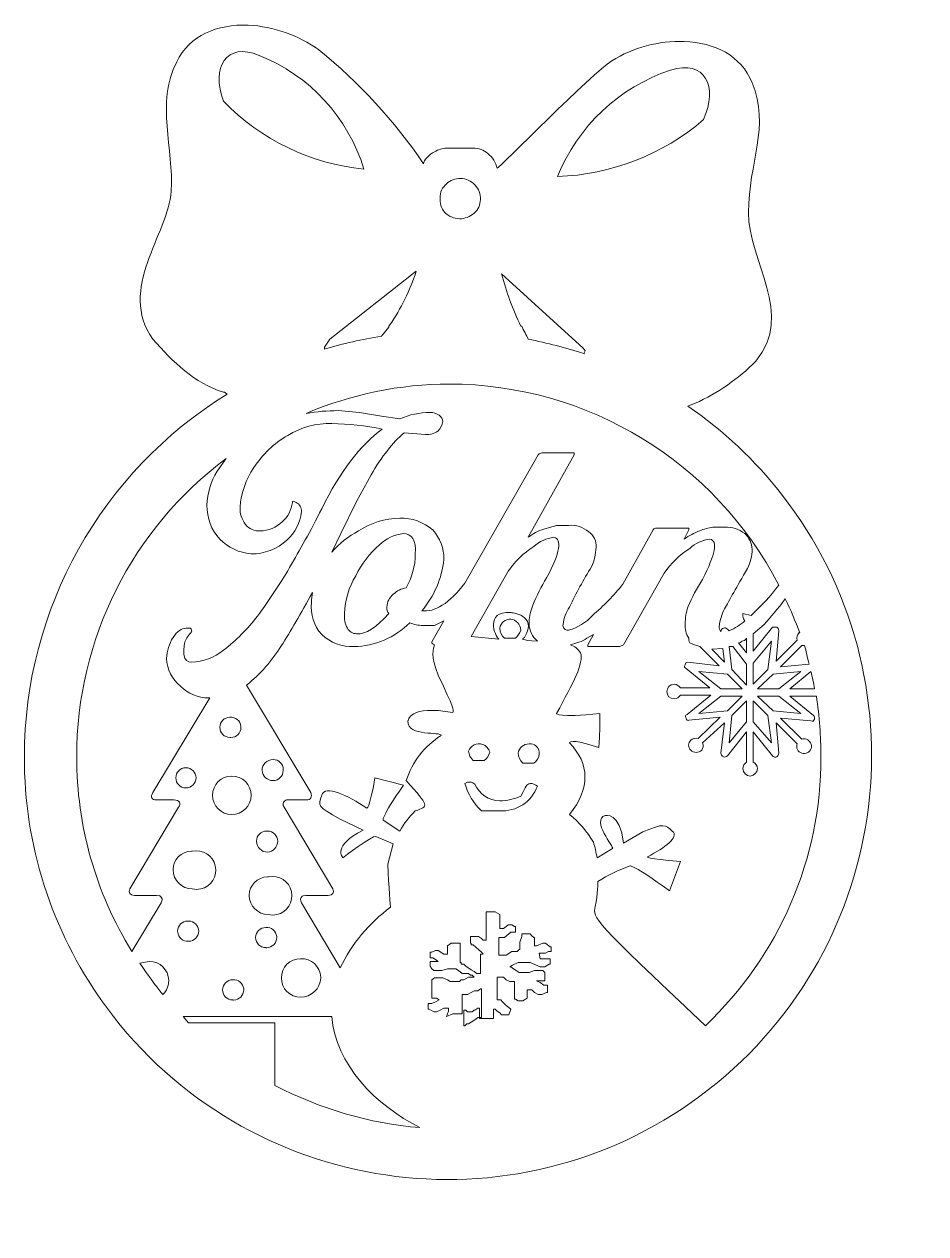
# Model space of a CAD drawing. Header units: millimetres. Extents: x 0 to 34.7, y -2 to 44.4.
import ezdxf

# ---------------------------------------------------------------- set-up
doc = ezdxf.new("R2010")
doc.units = ezdxf.units.MM
doc.header["$MEASUREMENT"] = 0
doc.layers.add('Layer 1', color=7, linetype='Continuous')

# ---------------------------------------------------------------- blocks, each defined once
blk = doc.blocks.new('block 4')
at = {"layer": 'Layer 1', "lineweight": 0}
for points in [[(26.846, 20.461), (26.917, 19.932), (26.423, 20.426), (26.846, 20.461)], [(27.199, 19.65), (27.093, 20.532), (27.234, 20.532), (27.764, 19.861), (27.764, 19.05), (27.199, 19.65)], [(28.716, 20.743), (28.575, 19.65), (28.011, 19.085), (28.011, 19.897), (28.716, 20.743)], [(27.023, 19.473), (27.587, 18.909), (26.776, 18.909), (25.929, 19.579), (27.023, 19.473)], [(28.187, 18.909), (28.787, 19.473), (29.845, 19.579), (28.998, 18.909), (28.187, 18.909)], [(27.587, 18.627), (27.023, 18.062), (25.929, 17.956), (26.776, 18.627), (27.587, 18.627)], [(28.187, 18.627), (28.998, 18.627), (29.845, 17.956), (28.787, 18.062), (28.187, 18.627)], [(27.199, 17.886), (27.764, 18.45), (27.764, 17.639), (27.093, 16.827), (27.199, 17.886)], [(28.011, 18.45), (28.575, 17.886), (28.716, 16.827), (28.011, 17.639), (28.011, 18.45)], [(19.826, 8.537), (20.214, 8.537), (20.214, 8.326), (20.179, 8.326), (20.002, 8.22), (19.826, 8.22), (19.438, 8.396), (18.979, 8.396), (18.768, 8.29), (18.662, 8.22), (18.697, 8.22), (18.803, 8.149), (18.909, 8.079), (19.015, 8.008), (19.403, 8.008), (19.614, 8.079), (19.932, 8.079), (20.002, 8.008), (20.002, 7.691), (19.685, 7.691), (19.826, 7.62), (19.967, 7.514), (20.108, 7.514), (20.108, 7.232), (20.073, 7.232), (19.897, 7.161), (19.756, 7.161), (19.614, 7.232), (19.509, 7.338), (19.332, 7.338), (19.332, 7.02), (19.332, 7.02), (19.156, 6.914), (18.979, 6.914), (18.874, 6.985), (18.838, 6.985), (18.838, 7.655), (18.662, 7.655), (18.521, 7.726), (18.415, 7.832), (18.168, 7.832), (18.168, 6.95), (18.309, 6.95), (18.38, 6.879), (18.521, 6.738), (18.627, 6.667), (18.697, 6.597), (18.697, 6.597), (18.627, 6.385), (18.344, 6.385), (18.274, 6.456), (18.168, 6.526), (18.097, 6.597), (18.027, 6.597), (18.027, 6.244), (17.498, 6.244), (17.498, 6.632), (17.427, 6.632), (17.321, 6.562), (17.286, 6.562), (17.216, 6.491), (17.039, 6.491), (16.969, 6.562), (16.898, 6.562), (16.898, 5.962), (16.933, 5.962), (17.004, 6.032), (17.074, 6.032), (17.18, 6.103), (17.357, 6.209), (17.427, 6.279), (17.568, 6.279), (17.568, 7.373), (17.533, 7.373), (17.427, 7.302), (17.286, 7.302), (17.18, 7.232), (17.039, 7.161), (16.827, 7.161), (16.827, 6.421), (16.475, 6.421), (16.228, 6.315), (16.228, 6.315), (16.298, 6.526), (16.298, 6.632), (16.122, 6.632), (15.981, 6.562), (15.84, 6.491), (15.734, 6.491), (15.557, 6.597), (15.522, 6.597), (15.522, 6.809), (15.663, 6.809), (15.804, 6.879), (15.946, 6.95), (15.946, 6.95), (15.84, 7.02), (15.663, 7.02), (15.663, 7.726), (15.769, 7.796), (16.087, 7.796), (16.263, 7.726), (16.369, 7.655), (16.722, 7.655), (16.792, 7.726), (16.898, 7.726), (17.074, 7.832), (17.286, 7.832), (17.216, 7.902), (17.145, 7.902), (17.074, 7.973), (16.827, 7.973), (16.686, 8.079), (16.581, 8.149), (16.263, 8.149), (16.051, 8.079), (15.734, 8.079), (15.663, 8.149), (15.593, 8.255), (15.593, 8.431), (15.91, 8.431), (15.804, 8.502), (15.699, 8.572), (15.593, 8.572), (15.593, 8.784), (15.663, 8.784), (15.804, 8.855), (15.91, 8.855), (16.122, 8.714), (16.263, 8.714), (16.263, 9.031), (16.263, 9.031), (16.404, 9.137), (16.757, 9.137), (16.757, 8.396), (16.792, 8.396), (16.792, 8.326), (16.898, 8.326), (16.969, 8.255), (17.18, 8.114), (17.286, 8.043), (17.392, 7.973), (17.533, 7.973), (17.533, 8.714), (17.639, 8.714), (17.568, 8.784), (17.251, 9.066), (17.18, 9.066), (17.18, 9.137), (17.145, 9.137), (17.145, 9.384), (17.462, 9.384), (17.568, 9.313), (17.639, 9.243), (17.745, 9.243), (17.745, 10.266), (17.745, 10.266), (17.745, 10.336), (18.097, 10.336), (18.274, 10.231), (18.274, 10.231), (18.274, 9.701), (18.415, 9.701), (18.521, 9.772), (18.591, 9.842), (18.732, 9.842), (18.838, 9.772), (18.874, 9.772), (18.874, 9.56), (18.697, 9.56), (18.627, 9.49), (18.45, 9.349), (18.239, 9.349), (18.239, 8.678), (18.521, 8.678), (18.732, 8.819), (18.944, 8.819), (19.015, 8.89), (19.05, 8.89), (19.05, 9.172), (19.121, 9.384), (19.121, 9.49), (19.438, 9.49), (19.509, 9.419), (19.579, 9.349), (19.614, 9.349), (19.614, 9.031), (19.685, 9.031), (19.932, 9.137), (20.038, 9.137), (20.108, 9.066), (20.214, 8.996), (20.249, 8.996), (20.249, 8.819), (20.144, 8.819), (20.038, 8.749), (19.791, 8.749), (19.826, 8.537)]]:
    blk.add_lwpolyline(points, dxfattribs=at)
for points, knots in [([(25.506, 29.774), (25.506, 29.774), (25.788, 29.88), (25.788, 29.88), (25.788, 29.88), (25.788, 29.88), (25.788, 29.88), (26.658, 30.272), (27.448, 30.822), (28.116, 31.503), (29.633, 33.302), (27.834, 35.313), (27.834, 37.218), (27.834, 39.123), (28.681, 40.534), (27.975, 42.192), (27.552, 43.251), (26.529, 43.744), (25.365, 43.78), (24.382, 43.82), (23.411, 43.562), (22.578, 43.039), (21.837, 42.58), (18.239, 38.911), (18.168, 38.911), (18.129, 39.138), (18.002, 39.341), (17.815, 39.476), (17.661, 39.616), (17.459, 39.692), (17.251, 39.687), (17.251, 39.687), (16.228, 39.687), (16.228, 39.687), (16.066, 39.679), (15.908, 39.63), (15.769, 39.546), (15.557, 39.441), (15.346, 39.229), (15.346, 39.088), (14.222, 40.731), (12.868, 42.205), (11.324, 43.462), (10.526, 44.028), (9.585, 44.358), (8.608, 44.415), (7.408, 44.45), (6.35, 44.027), (5.856, 43.004), (5.045, 41.416), (5.75, 39.652), (5.644, 38.029), (5.539, 36.407), (3.563, 34.255), (4.939, 32.35), (5.715, 31.468), (6.526, 30.656), (7.655, 30.304), (7.655, 30.304), (7.691, 30.304), (7.691, 30.304), (7.691, 30.304), (7.796, 30.233), (7.796, 30.233), (2.955, 27.257), (0.003, 21.982), (0, 16.298), (-0.007, 12.923), (1.042, 9.63), (2.999, 6.879), (2.999, 6.879), (3.422, 6.315), (3.422, 6.315), (8.964, -0.779), (19.206, -2.036), (26.299, 3.505), (33.393, 9.047), (34.651, 19.289), (29.109, 26.383), (28.088, 27.69), (26.872, 28.834), (25.506, 29.774)], [0, 0, 0, 0, 1, 1, 1, 2, 2, 2, 3, 3, 3, 4, 4, 4, 5, 5, 5, 6, 6, 6, 7, 7, 7, 8, 8, 8, 9, 9, 9, 10, 10, 10, 11, 11, 11, 12, 12, 12, 13, 13, 13, 14, 14, 14, 15, 15, 15, 16, 16, 16, 17, 17, 17, 18, 18, 18, 19, 19, 19, 20, 20, 20, 21, 21, 21, 22, 22, 22, 23, 23, 23, 24, 24, 24, 25, 25, 25, 26, 26, 26, 27, 27, 27, 27]), ([(7.655, 41.487), (7.161, 42.792), (7.761, 43.78), (9.031, 43.251), (10.965, 42.476), (12.444, 40.868), (13.053, 38.876), (11.003, 39.086), (9.093, 40.01), (7.655, 41.487)], [0, 0, 0, 0, 1, 1, 1, 2, 2, 2, 3, 3, 3, 3]), ([(24.836, 42.686), (26.176, 43.109), (26.67, 42.051), (26.106, 40.781), (24.537, 39.439), (22.56, 38.668), (20.496, 38.594), (21.275, 40.527), (22.86, 42.022), (24.836, 42.686)], [0, 0, 0, 0, 1, 1, 1, 2, 2, 2, 3, 3, 3, 3]), ([(16.228, 38.312), (16.371, 38.447), (16.56, 38.522), (16.757, 38.523), (16.969, 38.515), (17.171, 38.427), (17.321, 38.276), (17.462, 38.122), (17.538, 37.92), (17.533, 37.712), (17.527, 37.509), (17.437, 37.318), (17.286, 37.183), (17.129, 37.048), (16.929, 36.973), (16.722, 36.971), (16.509, 36.98), (16.308, 37.068), (16.157, 37.218), (16.026, 37.376), (15.963, 37.578), (15.981, 37.782), (15.972, 37.989), (16.064, 38.186), (16.228, 38.312)], [0, 0, 0, 0, 1, 1, 1, 2, 2, 2, 3, 3, 3, 4, 4, 4, 5, 5, 5, 6, 6, 6, 7, 7, 7, 8, 8, 8, 8]), ([(14.041, 32.879), (14.041, 32.879), (14.041, 32.879), (14.041, 32.879), (14.005, 32.844), (14.005, 32.844), (14.005, 32.808), (14.005, 32.808), (13.723, 32.456), (13.723, 32.456), (12.983, 32.345), (12.252, 32.18), (11.536, 31.962), (11.536, 31.962), (11.536, 32.032), (11.536, 32.032), (11.536, 32.032), (11.747, 32.35), (11.747, 32.35), (11.747, 32.35), (15.064, 34.96), (15.064, 34.96), (14.82, 34.223), (14.476, 33.522), (14.041, 32.879)], [0, 0, 0, 0, 1, 1, 1, 2, 2, 2, 3, 3, 3, 4, 4, 4, 5, 5, 5, 6, 6, 6, 7, 7, 7, 8, 8, 8, 8]), ([(21.484, 31.997), (21.484, 31.997), (21.555, 31.891), (21.555, 31.891), (21.529, 31.862), (21.516, 31.824), (21.519, 31.785), (20.812, 32.011), (20.094, 32.199), (19.367, 32.35), (19.297, 32.491), (19.191, 32.667), (19.121, 32.844), (19.121, 32.844), (19.085, 32.844), (19.085, 32.844), (18.769, 33.486), (18.521, 34.16), (18.344, 34.854), (18.344, 34.854), (21.484, 31.997), (21.484, 31.997)], [0, 0, 0, 0, 1, 1, 1, 2, 2, 2, 3, 3, 3, 4, 4, 4, 5, 5, 5, 6, 6, 6, 7, 7, 7, 7]), ([(16.334, 30.621), (21.666, 30.611), (26.549, 27.632), (28.998, 22.895), (28.683, 22.475), (28.329, 22.085), (27.94, 21.731), (27.94, 21.731), (27.622, 21.802), (27.622, 21.802), (27.622, 21.802), (27.622, 21.696), (27.622, 21.696), (27.625, 21.631), (27.65, 21.568), (27.693, 21.519), (27.511, 21.364), (27.309, 21.234), (27.093, 21.131), (27.093, 21.131), (27.023, 21.202), (27.023, 21.202), (26.988, 21.237), (26.917, 21.272), (26.882, 21.237), (26.882, 21.237), (26.882, 21.237), (26.882, 21.237), (26.811, 21.237), (26.776, 21.167), (26.776, 21.096), (26.724, 21.154), (26.699, 21.231), (26.705, 21.308), (26.734, 21.542), (26.806, 21.769), (26.917, 21.978), (27.093, 22.296), (27.376, 22.825), (27.799, 23.53), (27.907, 23.763), (27.967, 24.015), (27.975, 24.271), (27.963, 24.5), (27.862, 24.715), (27.693, 24.871), (27.476, 25.05), (27.198, 25.138), (26.917, 25.118), (26.917, 25.118), (26.458, 25.118), (26.458, 25.118), (26.288, 25.095), (26.121, 25.047), (25.964, 24.977), (25.748, 24.906), (25.545, 24.799), (25.365, 24.659), (25.365, 24.659), (25.541, 25.012), (25.541, 25.012), (25.541, 25.012), (25.541, 25.082), (25.541, 25.082), (25.541, 25.082), (24.306, 25.082), (24.306, 25.082), (24.236, 25.082), (24.201, 25.082), (24.165, 25.012), (24.165, 25.012), (23.001, 22.931), (23.001, 22.931), (22.659, 22.489), (22.268, 22.087), (21.837, 21.731), (21.596, 21.454), (21.276, 21.257), (20.92, 21.167), (20.825, 21.145), (20.73, 21.204), (20.708, 21.299), (20.702, 21.325), (20.702, 21.352), (20.708, 21.378), (20.737, 21.618), (20.822, 21.847), (20.955, 22.049), (21.209, 22.581), (21.491, 23.099), (21.802, 23.601), (21.906, 23.835), (21.966, 24.086), (21.978, 24.342), (21.996, 24.577), (21.889, 24.805), (21.696, 24.941), (21.482, 25.128), (21.201, 25.217), (20.92, 25.188), (20.92, 25.188), (20.461, 25.188), (20.461, 25.188), (20.461, 25.188), (19.967, 25.047), (19.967, 25.047), (19.75, 24.977), (19.548, 24.869), (19.367, 24.73), (19.367, 24.73), (21.131, 27.905), (21.131, 27.905), (21.131, 27.905), (21.131, 27.975), (21.131, 27.975), (21.131, 27.975), (19.897, 27.975), (19.897, 27.975), (19.841, 27.975), (19.789, 27.949), (19.756, 27.905), (19.756, 27.905), (16.933, 22.966), (16.933, 22.966), (16.334, 22.19), (15.769, 21.837), (15.275, 21.907), (15.754, 22.463), (16.05, 23.153), (16.122, 23.883), (16.135, 24.3), (15.983, 24.706), (15.699, 25.012), (15.345, 25.315), (14.894, 25.478), (14.429, 25.471), (13.864, 25.453), (13.316, 25.283), (12.841, 24.977), (12.456, 24.766), (12.11, 24.492), (11.818, 24.165), (11.818, 24.165), (12.171, 24.871), (12.171, 24.871), (12.171, 24.871), (12.771, 26.106), (12.771, 26.106), (12.771, 26.106), (13.335, 27.129), (13.335, 27.129), (13.513, 27.467), (13.726, 27.786), (13.97, 28.081), (14.154, 28.329), (14.368, 28.554), (14.605, 28.751), (14.605, 28.751), (15.416, 28.681), (15.416, 28.681), (15.593, 28.667), (15.768, 28.718), (15.91, 28.822), (16.003, 28.919), (16.065, 29.042), (16.087, 29.175), (16.076, 29.273), (16.025, 29.363), (15.946, 29.422), (15.842, 29.493), (15.719, 29.53), (15.593, 29.527), (15.191, 29.531), (14.794, 29.447), (14.429, 29.281), (14.429, 29.281), (13.723, 29.386), (13.723, 29.386), (13.723, 29.386), (12.876, 29.527), (12.876, 29.527), (12.876, 29.527), (12.065, 29.598), (12.065, 29.598), (11.651, 29.599), (11.238, 29.564), (10.83, 29.492), (12.571, 30.231), (14.442, 30.615), (16.334, 30.621)], [0, 0, 0, 0, 1, 1, 1, 2, 2, 2, 3, 3, 3, 4, 4, 4, 5, 5, 5, 6, 6, 6, 7, 7, 7, 8, 8, 8, 9, 9, 9, 10, 10, 10, 11, 11, 11, 12, 12, 12, 13, 13, 13, 14, 14, 14, 15, 15, 15, 16, 16, 16, 17, 17, 17, 18, 18, 18, 19, 19, 19, 20, 20, 20, 21, 21, 21, 22, 22, 22, 23, 23, 23, 24, 24, 24, 25, 25, 25, 26, 26, 26, 27, 27, 27, 28, 28, 28, 29, 29, 29, 30, 30, 30, 31, 31, 31, 32, 32, 32, 33, 33, 33, 34, 34, 34, 35, 35, 35, 36, 36, 36, 37, 37, 37, 38, 38, 38, 39, 39, 39, 40, 40, 40, 41, 41, 41, 42, 42, 42, 43, 43, 43, 44, 44, 44, 45, 45, 45, 46, 46, 46, 47, 47, 47, 48, 48, 48, 49, 49, 49, 50, 50, 50, 51, 51, 51, 52, 52, 52, 53, 53, 53, 54, 54, 54, 55, 55, 55, 56, 56, 56, 57, 57, 57, 58, 58, 58, 59, 59, 59, 60, 60, 60, 61, 61, 61, 62, 62, 62, 63, 63, 63, 63]), ([(2.011, 16.298), (2.008, 20.814), (4.14, 25.065), (7.761, 27.764), (7.761, 27.764), (7.408, 27.27), (7.408, 27.27), (7.172, 26.874), (7.038, 26.425), (7.02, 25.964), (7.01, 25.482), (7.187, 25.014), (7.514, 24.659), (7.834, 24.333), (8.259, 24.133), (8.714, 24.095), (9.223, 24.087), (9.716, 24.277), (10.089, 24.624), (10.405, 24.907), (10.606, 25.296), (10.654, 25.717), (10.666, 25.868), (10.581, 26.01), (10.442, 26.07), (10.336, 26.141), (10.301, 26.141), (10.301, 26.07), (10.268, 25.784), (10.13, 25.52), (9.913, 25.329), (9.685, 25.11), (9.383, 24.985), (9.066, 24.977), (8.848, 24.956), (8.635, 25.049), (8.502, 25.224), (8.354, 25.415), (8.279, 25.652), (8.29, 25.894), (8.332, 26.437), (8.514, 26.96), (8.819, 27.411), (9.155, 27.916), (9.601, 28.339), (10.125, 28.646), (10.633, 28.96), (11.221, 29.119), (11.818, 29.104), (12.469, 29.086), (13.118, 29.015), (13.758, 28.892), (12.912, 28.257), (12.136, 27.27), (11.43, 25.823), (11.007, 24.977), (10.583, 24.236), (10.195, 23.566), (9.807, 22.895), (9.384, 22.296), (8.961, 21.696), (8.58, 21.209), (8.142, 20.771), (7.655, 20.391), (7.304, 20.108), (6.871, 19.947), (6.421, 19.932), (6.277, 19.931), (6.156, 20.037), (6.138, 20.179), (6.116, 20.356), (6.128, 20.536), (6.174, 20.708), (6.231, 20.852), (6.315, 20.983), (6.421, 21.096), (6.456, 21.131), (6.421, 21.202), (6.385, 21.237), (6.385, 21.237), (6.209, 21.237), (6.209, 21.237), (6.032, 21.237), (5.891, 21.131), (5.715, 20.884), (5.565, 20.639), (5.48, 20.36), (5.468, 20.073), (5.481, 19.66), (5.674, 19.273), (5.997, 19.015), (6.289, 18.726), (6.681, 18.562), (7.091, 18.556), (7.091, 18.556), (7.126, 18.556), (7.126, 18.556), (7.126, 18.556), (4.939, 14.922), (4.939, 14.922), (4.833, 14.746), (4.904, 14.64), (5.08, 14.64), (5.08, 14.64), (5.75, 14.64), (5.75, 14.64), (5.962, 14.64), (6.032, 14.499), (5.927, 14.358), (5.927, 14.358), (4.057, 11.218), (4.057, 11.218), (3.986, 11.077), (4.057, 10.971), (4.233, 10.971), (4.233, 10.971), (5.08, 10.971), (5.08, 10.971), (5.175, 10.993), (5.269, 10.933), (5.291, 10.838), (5.302, 10.786), (5.29, 10.731), (5.256, 10.689), (5.256, 10.689), (4.127, 8.819), (4.127, 8.819), (2.741, 11.067), (2.008, 13.657), (2.011, 16.298)], [0, 0, 0, 0, 1, 1, 1, 2, 2, 2, 3, 3, 3, 4, 4, 4, 5, 5, 5, 6, 6, 6, 7, 7, 7, 8, 8, 8, 9, 9, 9, 10, 10, 10, 11, 11, 11, 12, 12, 12, 13, 13, 13, 14, 14, 14, 15, 15, 15, 16, 16, 16, 17, 17, 17, 18, 18, 18, 19, 19, 19, 20, 20, 20, 21, 21, 21, 22, 22, 22, 23, 23, 23, 24, 24, 24, 25, 25, 25, 26, 26, 26, 27, 27, 27, 28, 28, 28, 29, 29, 29, 30, 30, 30, 31, 31, 31, 32, 32, 32, 33, 33, 33, 34, 34, 34, 35, 35, 35, 36, 36, 36, 37, 37, 37, 38, 38, 38, 39, 39, 39, 40, 40, 40, 41, 41, 41, 42, 42, 42, 43, 43, 43, 43]), ([(14.005, 21.802), (13.547, 21.272), (13.123, 20.99), (12.771, 21.026), (12.622, 21.023), (12.485, 21.105), (12.418, 21.237), (12.325, 21.41), (12.288, 21.607), (12.312, 21.802), (12.324, 22.312), (12.47, 22.811), (12.735, 23.248), (12.963, 23.702), (13.274, 24.109), (13.652, 24.447), (13.905, 24.683), (14.227, 24.831), (14.57, 24.871), (14.887, 24.871), (15.064, 24.624), (15.028, 24.095), (15.024, 23.637), (14.903, 23.187), (14.676, 22.789), (14.49, 22.758), (14.318, 22.672), (14.182, 22.542), (14.032, 22.421), (13.942, 22.241), (13.935, 22.049), (13.932, 21.961), (13.957, 21.875), (14.005, 21.802)], [0, 0, 0, 0, 1, 1, 1, 2, 2, 2, 3, 3, 3, 4, 4, 4, 5, 5, 5, 6, 6, 6, 7, 7, 7, 8, 8, 8, 9, 9, 9, 10, 10, 10, 11, 11, 11, 11]), ([(19.65, 20.814), (19.65, 20.814), (19.72, 20.743), (19.72, 20.743), (19.085, 20.779), (19.085, 20.814), (19.226, 20.884), (19.756, 21.766), (18.697, 21.837), (18.697, 21.837), (17.674, 21.907), (18.097, 20.92), (18.239, 20.814), (18.239, 20.814), (17.18, 20.92), (17.18, 20.92), (17.18, 20.92), (18.591, 23.424), (18.591, 23.424), (18.856, 23.803), (19.191, 24.126), (19.579, 24.377), (19.797, 24.57), (20.067, 24.693), (20.355, 24.73), (20.673, 24.659), (20.602, 24.165), (20.073, 23.177), (19.867, 22.84), (19.69, 22.486), (19.544, 22.119), (19.463, 21.916), (19.416, 21.702), (19.403, 21.484), (19.382, 21.235), (19.473, 20.99), (19.65, 20.814)], [0, 0, 0, 0, 1, 1, 1, 2, 2, 2, 3, 3, 3, 4, 4, 4, 5, 5, 5, 6, 6, 6, 7, 7, 7, 8, 8, 8, 9, 9, 9, 10, 10, 10, 11, 11, 11, 12, 12, 12, 12]), ([(26.176, 5.962), (21.837, 10.054), (21.837, 10.089), (21.943, 10.548), (22.049, 11.007), (22.049, 11.501), (22.049, 11.501), (22.432, 11.754), (22.847, 11.955), (23.283, 12.1), (23.283, 12.1), (23.389, 12.171), (24.8, 11.148), (24.8, 11.148), (25.224, 12.277), (25.224, 12.277), (23.848, 12.382), (23.954, 12.453), (23.954, 12.453), (24.624, 12.806), (25.188, 13.194), (24.906, 13.441), (24.624, 13.688), (24.589, 13.758), (23.777, 13.406), (23.777, 13.406), (23.036, 12.982), (23.036, 12.982), (22.895, 14.182), (22.331, 14.041), (22.331, 14.041), (21.766, 13.864), (22.684, 12.806), (22.613, 12.771), (22.613, 12.771), (22.013, 12.418), (22.013, 12.418), (21.98, 12.621), (21.933, 12.821), (21.872, 13.017), (21.635, 13.424), (21.324, 13.783), (20.955, 14.076), (21.766, 15.099), (21.731, 16.016), (20.955, 16.827), (20.955, 16.827), (20.92, 17.039), (22.084, 16.651), (22.119, 17.286), (22.119, 17.286), (22.119, 17.956), (20.496, 17.78), (20.461, 17.956), (20.461, 17.956), (21.096, 19.156), (21.519, 19.897), (21.378, 20.285), (21.292, 20.434), (21.154, 20.547), (20.99, 20.602), (21.214, 20.65), (21.428, 20.733), (21.625, 20.849), (21.625, 20.849), (21.872, 20.99), (21.872, 20.99), (21.872, 20.99), (21.661, 20.602), (21.661, 20.602), (21.661, 20.602), (21.661, 20.532), (21.661, 20.532), (21.661, 20.532), (22.895, 20.532), (22.895, 20.532), (22.895, 20.532), (23.036, 20.602), (23.036, 20.602), (23.036, 20.602), (24.589, 23.354), (24.589, 23.354), (24.853, 23.732), (25.189, 24.056), (25.576, 24.306), (25.79, 24.505), (26.062, 24.629), (26.352, 24.659), (26.67, 24.589), (26.564, 24.095), (26.07, 23.107), (25.85, 22.772), (25.661, 22.418), (25.506, 22.049), (25.437, 21.844), (25.401, 21.63), (25.4, 21.414), (25.382, 21.215), (25.432, 21.016), (25.541, 20.849), (25.541, 20.849), (25.541, 20.779), (25.541, 20.779), (25.541, 20.743), (25.576, 20.708), (25.576, 20.673), (25.576, 20.673), (25.753, 20.602), (25.753, 20.602), (25.753, 20.602), (25.964, 20.532), (25.964, 20.532), (25.964, 20.532), (26.705, 19.791), (26.705, 19.791), (26.705, 19.791), (25.506, 19.932), (25.506, 19.932), (25.447, 19.932), (25.4, 19.885), (25.4, 19.826), (25.4, 19.826), (25.4, 19.826), (25.4, 19.826), (25.4, 19.826), (25.4, 19.826), (25.4, 19.826), (25.365, 19.756), (25.365, 19.72), (25.435, 19.685), (25.435, 19.685), (26.352, 18.944), (26.352, 18.944), (26.352, 18.944), (25.224, 18.944), (25.224, 18.944), (25.165, 19.024), (25.075, 19.075), (24.977, 19.085), (24.821, 19.085), (24.695, 18.959), (24.695, 18.803), (24.695, 18.647), (24.821, 18.521), (24.977, 18.521), (25.075, 18.531), (25.165, 18.582), (25.224, 18.662), (25.224, 18.662), (26.388, 18.662), (26.388, 18.662), (26.388, 18.662), (25.471, 17.921), (25.471, 17.921), (25.4, 17.886), (25.4, 17.851), (25.435, 17.78), (25.435, 17.78), (25.435, 17.78), (25.435, 17.78), (25.435, 17.709), (25.506, 17.674), (25.541, 17.709), (25.541, 17.709), (26.741, 17.815), (26.741, 17.815), (26.741, 17.815), (25.894, 17.004), (25.894, 17.004), (25.894, 17.004), (25.894, 17.004), (25.894, 17.004), (25.794, 17.027), (25.689, 17.001), (25.612, 16.933), (25.509, 16.824), (25.509, 16.654), (25.612, 16.545), (25.732, 16.437), (25.914, 16.437), (26.035, 16.545), (26.097, 16.626), (26.11, 16.734), (26.07, 16.827), (26.07, 16.827), (26.917, 17.604), (26.917, 17.604), (26.917, 17.604), (26.776, 16.439), (26.776, 16.439), (26.776, 16.369), (26.811, 16.334), (26.882, 16.298), (26.882, 16.298), (26.882, 16.298), (26.882, 16.298), (26.917, 16.263), (26.988, 16.298), (27.023, 16.334), (27.023, 16.334), (27.764, 17.251), (27.764, 17.251), (27.764, 17.251), (27.764, 16.087), (27.764, 16.087), (27.676, 16.036), (27.622, 15.941), (27.622, 15.84), (27.622, 15.684), (27.749, 15.557), (27.905, 15.557), (27.905, 15.557), (27.905, 15.557), (27.905, 15.557), (28.054, 15.573), (28.171, 15.691), (28.187, 15.84), (28.181, 15.949), (28.112, 16.046), (28.011, 16.087), (28.011, 16.087), (28.011, 17.251), (28.011, 17.251), (28.011, 17.251), (28.751, 16.334), (28.751, 16.334), (28.794, 16.281), (28.868, 16.266), (28.928, 16.298), (28.928, 16.298), (28.928, 16.298), (28.928, 16.298), (28.972, 16.332), (28.998, 16.384), (28.998, 16.439), (28.998, 16.439), (28.892, 17.604), (28.892, 17.604), (28.892, 17.604), (29.704, 16.792), (29.704, 16.792), (29.704, 16.792), (29.704, 16.792), (29.704, 16.792), (29.654, 16.645), (29.733, 16.484), (29.88, 16.434), (30.028, 16.384), (30.188, 16.463), (30.238, 16.611), (30.288, 16.758), (30.209, 16.918), (30.062, 16.969), (30.003, 16.989), (29.939, 16.989), (29.88, 16.969), (29.88, 16.969), (29.88, 16.969), (29.88, 16.969), (29.88, 16.969), (29.069, 17.78), (29.069, 17.78), (29.069, 17.78), (30.233, 17.674), (30.233, 17.674), (30.304, 17.639), (30.339, 17.674), (30.374, 17.745), (30.374, 17.745), (30.374, 17.745), (30.374, 17.745), (30.374, 17.815), (30.374, 17.851), (30.339, 17.886), (30.339, 17.886), (29.422, 18.627), (29.422, 18.627), (29.422, 18.627), (30.445, 18.627), (30.445, 18.627), (30.559, 17.856), (30.618, 17.078), (30.621, 16.298), (30.628, 12.387), (29.02, 8.647), (26.176, 5.962)], [0, 0, 0, 0, 1, 1, 1, 2, 2, 2, 3, 3, 3, 4, 4, 4, 5, 5, 5, 6, 6, 6, 7, 7, 7, 8, 8, 8, 9, 9, 9, 10, 10, 10, 11, 11, 11, 12, 12, 12, 13, 13, 13, 14, 14, 14, 15, 15, 15, 16, 16, 16, 17, 17, 17, 18, 18, 18, 19, 19, 19, 20, 20, 20, 21, 21, 21, 22, 22, 22, 23, 23, 23, 24, 24, 24, 25, 25, 25, 26, 26, 26, 27, 27, 27, 28, 28, 28, 29, 29, 29, 30, 30, 30, 31, 31, 31, 32, 32, 32, 33, 33, 33, 34, 34, 34, 35, 35, 35, 36, 36, 36, 37, 37, 37, 38, 38, 38, 39, 39, 39, 40, 40, 40, 41, 41, 41, 42, 42, 42, 43, 43, 43, 44, 44, 44, 45, 45, 45, 46, 46, 46, 47, 47, 47, 48, 48, 48, 49, 49, 49, 50, 50, 50, 51, 51, 51, 52, 52, 52, 53, 53, 53, 54, 54, 54, 55, 55, 55, 56, 56, 56, 57, 57, 57, 58, 58, 58, 59, 59, 59, 60, 60, 60, 61, 61, 61, 62, 62, 62, 63, 63, 63, 64, 64, 64, 65, 65, 65, 66, 66, 66, 67, 67, 67, 68, 68, 68, 69, 69, 69, 70, 70, 70, 71, 71, 71, 72, 72, 72, 73, 73, 73, 74, 74, 74, 75, 75, 75, 76, 76, 76, 77, 77, 77, 78, 78, 78, 79, 79, 79, 80, 80, 80, 81, 81, 81, 82, 82, 82, 83, 83, 83, 84, 84, 84, 85, 85, 85, 86, 86, 86, 87, 87, 87, 88, 88, 88, 89, 89, 89, 90, 90, 90, 91, 91, 91, 92, 92, 92, 93, 93, 93, 94, 94, 94, 95, 95, 95, 95]), ([(13.476, 15.487), (13.264, 14.252), (13.159, 14.323), (13.159, 14.323), (12.418, 14.817), (11.571, 15.24), (11.43, 14.817), (11.289, 14.393), (11.254, 14.393), (12.136, 13.899), (12.136, 13.899), (13.017, 13.476), (13.017, 13.476), (11.818, 12.876), (12.241, 12.418), (12.241, 12.418), (12.241, 12.418), (13.406, 13.3), (13.511, 13.229), (13.511, 13.229), (14.182, 12.947), (14.182, 12.947), (14.182, 12.947), (13.97, 12.171), (13.97, 12.171), (14.005, 11.289), (14.076, 10.513), (14.076, 10.513), (13.25, 9.906), (12.584, 9.107), (12.136, 8.184), (12.136, 8.184), (10.654, 10.689), (10.654, 10.689), (10.593, 10.765), (10.605, 10.876), (10.682, 10.937), (10.723, 10.97), (10.778, 10.983), (10.83, 10.971), (10.83, 10.971), (11.677, 10.971), (11.677, 10.971), (11.853, 10.971), (11.924, 11.077), (11.853, 11.218), (11.853, 11.218), (9.984, 14.358), (9.984, 14.358), (9.923, 14.434), (9.935, 14.545), (10.011, 14.606), (10.053, 14.639), (10.108, 14.652), (10.16, 14.64), (10.16, 14.64), (10.83, 14.64), (10.83, 14.64), (11.007, 14.64), (11.077, 14.746), (11.007, 14.922), (11.007, 14.922), (8.537, 19.05), (8.537, 19.05), (9.068, 19.475), (9.522, 19.988), (9.878, 20.567), (10.231, 21.096), (10.619, 21.802), (11.077, 22.613), (11.046, 22.486), (11.034, 22.355), (11.042, 22.225), (10.985, 21.777), (11.127, 21.326), (11.43, 20.99), (11.765, 20.68), (12.209, 20.516), (12.665, 20.532), (13.473, 20.549), (14.244, 20.877), (14.817, 21.449), (14.971, 21.377), (15.14, 21.341), (15.311, 21.343), (15.311, 21.343), (15.769, 21.343), (15.769, 21.343), (15.769, 21.343), (16.122, 21.519), (16.122, 21.519), (16.122, 21.519), (15.663, 20.708), (15.663, 20.708), (15.663, 20.673), (15.663, 20.637), (15.699, 20.637), (15.699, 20.618), (15.714, 20.602), (15.734, 20.602), (15.734, 20.602), (15.769, 20.602), (15.769, 20.602), (15.734, 20.496), (15.593, 20.144), (15.91, 19.438), (16.51, 18.133), (16.51, 18.133), (16.475, 17.992), (14.781, 18.309), (14.746, 17.674), (14.746, 17.674), (14.711, 17.039), (16.051, 17.286), (16.016, 17.11), (15.381, 16.708), (14.906, 16.096), (14.676, 15.381), (15.557, 14.393), (15.557, 14.393), (15.028, 14.217), (14.791, 13.989), (14.589, 13.728), (14.429, 13.441), (14.429, 13.441), (13.794, 13.864), (13.794, 13.864), (13.794, 13.864), (13.688, 13.935), (14.57, 15.205), (14.57, 15.205), (13.476, 15.487), (13.476, 15.487)], [0, 0, 0, 0, 1, 1, 1, 2, 2, 2, 3, 3, 3, 4, 4, 4, 5, 5, 5, 6, 6, 6, 7, 7, 7, 8, 8, 8, 9, 9, 9, 10, 10, 10, 11, 11, 11, 12, 12, 12, 13, 13, 13, 14, 14, 14, 15, 15, 15, 16, 16, 16, 17, 17, 17, 18, 18, 18, 19, 19, 19, 20, 20, 20, 21, 21, 21, 22, 22, 22, 23, 23, 23, 24, 24, 24, 25, 25, 25, 26, 26, 26, 27, 27, 27, 28, 28, 28, 29, 29, 29, 30, 30, 30, 31, 31, 31, 32, 32, 32, 33, 33, 33, 34, 34, 34, 35, 35, 35, 36, 36, 36, 37, 37, 37, 38, 38, 38, 39, 39, 39, 40, 40, 40, 41, 41, 41, 42, 42, 42, 43, 43, 43, 44, 44, 44, 44]), ([(28.434, 21.378), (28.681, 21.661), (28.963, 21.978), (29.245, 22.366), (29.457, 21.943), (29.633, 21.519), (29.81, 21.061), (29.81, 21.061), (29.774, 21.061), (29.774, 21.061), (29.701, 20.987), (29.673, 20.878), (29.704, 20.779), (29.704, 20.779), (28.892, 19.967), (28.892, 19.967), (28.892, 19.967), (28.998, 21.131), (28.998, 21.131), (28.998, 21.202), (28.963, 21.272), (28.928, 21.272), (28.928, 21.272), (28.751, 21.272), (28.751, 21.272), (28.751, 21.272), (28.011, 20.355), (28.011, 20.355), (28.011, 20.355), (28.011, 21.026), (28.011, 21.026), (28.011, 21.026), (28.434, 21.378), (28.434, 21.378)], [0, 0, 0, 0, 1, 1, 1, 2, 2, 2, 3, 3, 3, 4, 4, 4, 5, 5, 5, 6, 6, 6, 7, 7, 7, 8, 8, 8, 9, 9, 9, 10, 10, 10, 11, 11, 11, 11]), ([(18.874, 20.849), (18.874, 20.849), (18.45, 20.849), (18.45, 20.849), (18.346, 20.953), (18.283, 21.091), (18.274, 21.237), (18.309, 21.443), (18.488, 21.593), (18.697, 21.59), (18.91, 21.557), (19.071, 21.381), (19.085, 21.167), (19.042, 21.045), (18.969, 20.936), (18.874, 20.849)], [0, 0, 0, 0, 1, 1, 1, 2, 2, 2, 3, 3, 3, 4, 4, 4, 5, 5, 5, 5]), ([(27.446, 20.673), (27.502, 20.673), (27.554, 20.699), (27.587, 20.743), (27.658, 20.743), (27.693, 20.779), (27.764, 20.849), (27.764, 20.849), (27.764, 20.285), (27.764, 20.285), (27.764, 20.285), (27.446, 20.673), (27.446, 20.673)], [0, 0, 0, 0, 1, 1, 1, 2, 2, 2, 3, 3, 3, 4, 4, 4, 4]), ([(30.163, 19.861), (30.163, 19.861), (29.069, 19.756), (29.069, 19.756), (29.069, 19.756), (29.88, 20.567), (29.88, 20.567), (29.88, 20.567), (29.986, 20.567), (29.986, 20.567), (30.057, 20.355), (30.092, 20.108), (30.163, 19.861)], [0, 0, 0, 0, 1, 1, 1, 2, 2, 2, 3, 3, 3, 4, 4, 4, 4]), ([(30.233, 19.579), (30.293, 19.359), (30.341, 19.135), (30.374, 18.909), (30.374, 18.909), (29.422, 18.909), (29.422, 18.909), (29.422, 18.909), (30.233, 19.579), (30.233, 19.579)], [0, 0, 0, 0, 1, 1, 1, 2, 2, 2, 3, 3, 3, 3]), ([(8.326, 17.427), (8.326, 17.213), (8.153, 17.038), (7.939, 17.038), (7.927, 17.038), (7.914, 17.038), (7.902, 17.039), (7.688, 17.04), (7.514, 17.214), (7.515, 17.428), (7.515, 17.642), (7.688, 17.815), (7.902, 17.815), (8.116, 17.835), (8.304, 17.678), (8.324, 17.464), (8.325, 17.452), (8.326, 17.44), (8.326, 17.427)], [0, 0, 0, 0, 1, 1, 1, 2, 2, 2, 3, 3, 3, 4, 4, 4, 5, 5, 5, 6, 6, 6, 6]), ([(17.674, 16.157), (17.674, 16.157), (17.251, 16.157), (17.251, 16.157), (17.149, 16.248), (17.086, 16.374), (17.074, 16.51), (17.15, 16.731), (17.391, 16.849), (17.612, 16.773), (17.748, 16.727), (17.851, 16.614), (17.886, 16.475), (17.865, 16.343), (17.787, 16.227), (17.674, 16.157)], [0, 0, 0, 0, 1, 1, 1, 2, 2, 2, 3, 3, 3, 4, 4, 4, 5, 5, 5, 5]), ([(19.403, 16.792), (19.597, 16.813), (19.77, 16.672), (19.791, 16.479), (19.793, 16.454), (19.793, 16.429), (19.791, 16.404), (19.78, 16.26), (19.701, 16.129), (19.579, 16.051), (19.579, 16.051), (19.156, 16.051), (19.156, 16.051), (19.052, 16.155), (18.989, 16.293), (18.979, 16.439), (19.014, 16.645), (19.194, 16.795), (19.403, 16.792)], [0, 0, 0, 0, 1, 1, 1, 2, 2, 2, 3, 3, 3, 4, 4, 4, 5, 5, 5, 6, 6, 6, 6]), ([(6.209, 15.099), (5.995, 15.099), (5.821, 15.273), (5.821, 15.488), (5.822, 15.701), (5.995, 15.875), (6.209, 15.875), (6.423, 15.875), (6.597, 15.702), (6.598, 15.488), (6.598, 15.273), (6.425, 15.099), (6.21, 15.099), (6.21, 15.099), (6.209, 15.099), (6.209, 15.099)], [0, 0, 0, 0, 1, 1, 1, 2, 2, 2, 3, 3, 3, 4, 4, 4, 5, 5, 5, 5]), ([(9.137, 15.769), (9.137, 16.003), (9.326, 16.192), (9.56, 16.192), (9.56, 16.192), (9.56, 16.192), (9.56, 16.192), (9.775, 16.193), (9.949, 16.02), (9.95, 15.806), (9.95, 15.794), (9.949, 15.781), (9.948, 15.769), (9.948, 15.555), (9.775, 15.381), (9.56, 15.381), (9.34, 15.38), (9.155, 15.549), (9.137, 15.769)], [0, 0, 0, 0, 1, 1, 1, 2, 2, 2, 3, 3, 3, 4, 4, 4, 5, 5, 5, 6, 6, 6, 6]), ([(7.973, 14.076), (7.564, 14.076), (7.232, 14.408), (7.232, 14.817), (7.232, 15.226), (7.564, 15.557), (7.973, 15.557), (8.382, 15.557), (8.714, 15.226), (8.714, 14.817), (8.714, 14.817), (8.714, 14.817), (8.714, 14.817), (8.714, 14.408), (8.382, 14.076), (7.973, 14.076)], [0, 0, 0, 0, 1, 1, 1, 2, 2, 2, 3, 3, 3, 4, 4, 4, 5, 5, 5, 5]), ([(18.274, 14.605), (18.553, 14.61), (18.829, 14.67), (19.085, 14.781), (19.297, 15.205), (19.297, 15.205), (19.438, 15.275), (19.54, 15.266), (19.638, 15.23), (19.72, 15.169), (19.503, 14.566), (18.914, 14.179), (18.274, 14.217), (18.274, 14.217), (17.568, 14.217), (17.568, 14.217), (17.267, 14.507), (17.048, 14.872), (16.933, 15.275), (17.056, 15.354), (17.215, 15.339), (17.321, 15.24), (17.487, 14.86), (17.859, 14.612), (18.274, 14.605)], [0, 0, 0, 0, 1, 1, 1, 2, 2, 2, 3, 3, 3, 4, 4, 4, 5, 5, 5, 6, 6, 6, 7, 7, 7, 8, 8, 8, 8]), ([(9.349, 13.441), (9.563, 13.441), (9.737, 13.267), (9.737, 13.053), (9.737, 12.832), (9.569, 12.648), (9.349, 12.629), (9.115, 12.629), (8.925, 12.819), (8.925, 13.053), (8.924, 13.267), (9.097, 13.442), (9.312, 13.442), (9.324, 13.442), (9.336, 13.442), (9.349, 13.441)], [0, 0, 0, 0, 1, 1, 1, 2, 2, 2, 3, 3, 3, 4, 4, 4, 5, 5, 5, 5]), ([(6.456, 11.218), (6.047, 11.218), (5.715, 11.55), (5.715, 11.959), (5.715, 12.349), (6.03, 12.665), (6.42, 12.666), (6.432, 12.666), (6.444, 12.665), (6.456, 12.665), (6.855, 12.753), (7.251, 12.502), (7.34, 12.102), (7.428, 11.703), (7.177, 11.307), (6.777, 11.218), (6.671, 11.195), (6.562, 11.195), (6.456, 11.218)], [0, 0, 0, 0, 1, 1, 1, 2, 2, 2, 3, 3, 3, 4, 4, 4, 5, 5, 5, 6, 6, 6, 6]), ([(9.384, 10.231), (8.975, 10.231), (8.643, 10.562), (8.643, 10.971), (8.643, 11.361), (8.958, 11.677), (9.348, 11.678), (9.36, 11.678), (9.372, 11.678), (9.384, 11.677), (9.783, 11.766), (10.179, 11.514), (10.268, 11.114), (10.357, 10.715), (10.105, 10.319), (9.705, 10.231), (9.599, 10.207), (9.49, 10.207), (9.384, 10.231)], [0, 0, 0, 0, 1, 1, 1, 2, 2, 2, 3, 3, 3, 4, 4, 4, 5, 5, 5, 6, 6, 6, 6]), ([(5.891, 9.596), (5.891, 9.81), (6.064, 9.984), (6.278, 9.985), (6.29, 9.985), (6.302, 9.985), (6.315, 9.984), (6.529, 9.983), (6.702, 9.809), (6.702, 9.595), (6.702, 9.381), (6.529, 9.208), (6.315, 9.207), (6.101, 9.188), (5.912, 9.345), (5.893, 9.559), (5.892, 9.571), (5.891, 9.583), (5.891, 9.596)], [0, 0, 0, 0, 1, 1, 1, 2, 2, 2, 3, 3, 3, 4, 4, 4, 5, 5, 5, 6, 6, 6, 6]), ([(9.701, 9.349), (9.702, 9.134), (9.529, 8.96), (9.315, 8.959), (9.303, 8.959), (9.29, 8.959), (9.278, 8.961), (9.064, 8.961), (8.89, 9.135), (8.891, 9.349), (8.891, 9.563), (9.064, 9.736), (9.278, 9.737), (9.491, 9.756), (9.68, 9.599), (9.7, 9.385), (9.701, 9.373), (9.701, 9.361), (9.701, 9.349)], [0, 0, 0, 0, 1, 1, 1, 2, 2, 2, 3, 3, 3, 4, 4, 4, 5, 5, 5, 6, 6, 6, 6]), ([(4.445, 8.361), (4.445, 8.361), (4.798, 8.431), (4.798, 8.431), (5.207, 8.437), (5.543, 8.111), (5.549, 7.701), (5.552, 7.499), (5.472, 7.303), (5.327, 7.161), (5.009, 7.549), (4.727, 7.937), (4.445, 8.361)], [0, 0, 0, 0, 1, 1, 1, 2, 2, 2, 3, 3, 3, 4, 4, 4, 4]), ([(10.619, 8.537), (11.027, 8.557), (11.374, 8.241), (11.394, 7.832), (11.394, 7.82), (11.395, 7.808), (11.395, 7.796), (11.376, 7.382), (11.034, 7.055), (10.619, 7.056), (10.209, 7.056), (9.878, 7.387), (9.878, 7.796), (9.878, 8.206), (10.209, 8.537), (10.619, 8.537), (10.619, 8.537), (10.619, 8.537), (10.619, 8.537)], [0, 0, 0, 0, 1, 1, 1, 2, 2, 2, 3, 3, 3, 4, 4, 4, 5, 5, 5, 6, 6, 6, 6]), ([(8.431, 7.338), (8.432, 7.123), (8.259, 6.949), (8.045, 6.948), (8.033, 6.948), (8.02, 6.949), (8.008, 6.95), (7.794, 6.95), (7.62, 7.124), (7.621, 7.338), (7.621, 7.552), (7.794, 7.725), (8.008, 7.726), (8.221, 7.745), (8.41, 7.588), (8.43, 7.375), (8.431, 7.362), (8.431, 7.35), (8.431, 7.338)], [0, 0, 0, 0, 1, 1, 1, 2, 2, 2, 3, 3, 3, 4, 4, 4, 5, 5, 5, 6, 6, 6, 6]), ([(6.315, 6.068), (6.315, 6.068), (6.103, 6.315), (6.103, 6.315), (6.103, 6.315), (11.818, 6.315), (11.818, 6.315), (11.959, 4.48), (13.511, 2.893), (15.205, 2.046), (13.257, 2.209), (11.361, 2.76), (9.631, 3.669), (9.631, 3.669), (9.631, 6.068), (9.631, 6.068), (9.631, 6.068), (6.315, 6.068), (6.315, 6.068)], [0, 0, 0, 0, 1, 1, 1, 2, 2, 2, 3, 3, 3, 4, 4, 4, 5, 5, 5, 6, 6, 6, 6])]:
    blk.add_open_spline(points, degree=3, knots=knots, dxfattribs=at)
blk = doc.blocks.new('block 3')
at = {"layer": 'Layer 1'}
blk.add_blockref('block 4', (0, 0), dxfattribs=at)

msp = doc.modelspace()

# ---------------------------------------------------------------- block references
at = {"layer": 'Layer 1'}
msp.add_blockref('block 3', (0, 0), dxfattribs=at)

doc.saveas('drawing.dxf')
